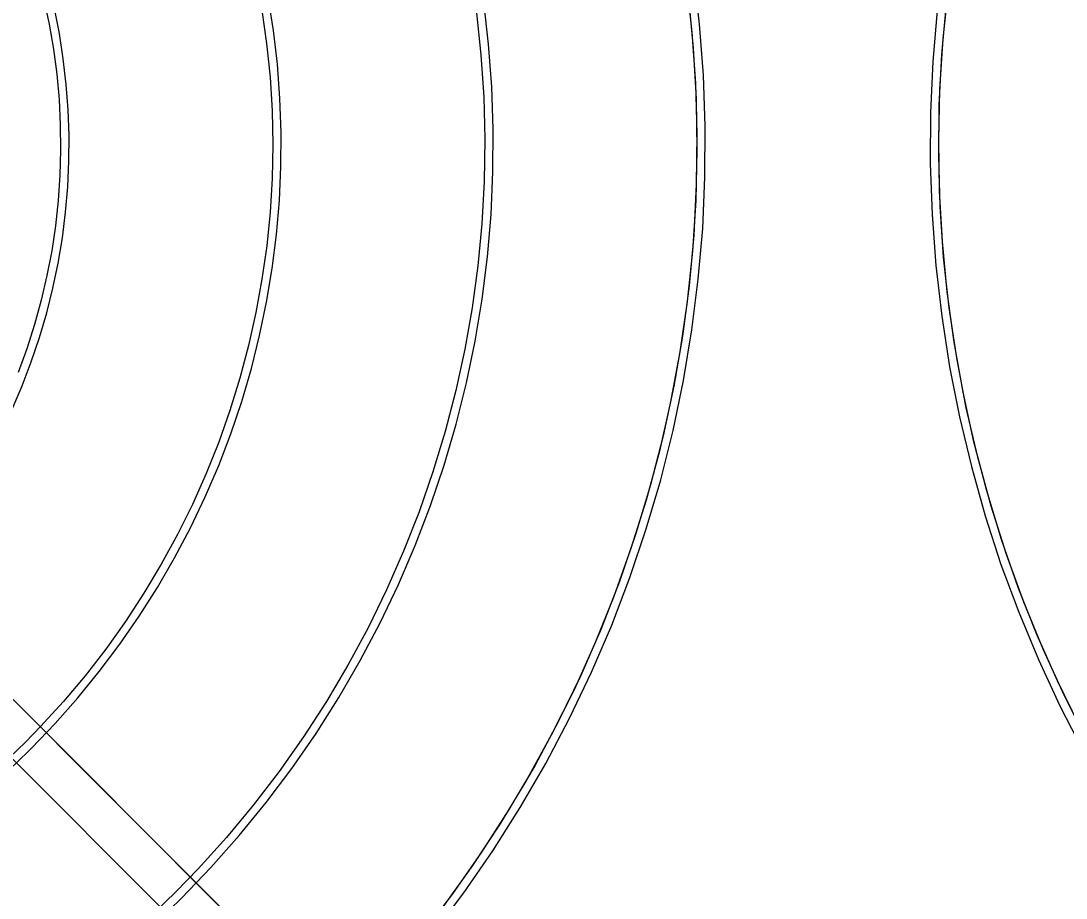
# Model space of a CAD drawing. Header units: millimetres. Extents: x -22227 to 20164, y 15335 to 61747.
# Drawn here: x -6133.8 to -5887.4, y 59269.5 to 59476.1 of the extents above; entities that cross this region are included whole.
import ezdxf

# ---------------------------------------------------------------- set-up
doc = ezdxf.new("R2010")
doc.units = ezdxf.units.MM
for name, color, linetype, lineweight in [('A-ANNO-DIMS', 7, 'Continuous', 9), ('A-ANNO-DIMS-170', 7, 'Continuous', 9), ('M-EQPM', 7, 'Continuous', 5)]:
    doc.layers.add(name, color=color, linetype=linetype, lineweight=lineweight)
doc.styles.add('Arial_2', font='arial.ttf', dxfattribs={"width": 0.8, "height": 340})
doc.dimstyles.new('AK_DIM_2_0_Arial', dxfattribs={"dimscale": 304.8, "dimtxt": 346.888196, "dimasz": 0.278871, "dimexe": 0.557743, "dimexo": 0.557743, "dimgap": 0.055774, "dimtad": 1, "dimdec": 0, "dimzin": 0, "dimdsep": 46, "dimtxsty": 'Arial_2', "dimblk1": 'OBLIQUE', "dimblk2": 'OBLIQUE', "dimsah": 1, "dimcen": 0.09, "dimadec": 0, "dimazin": 0, "dimtfac": 1, "dimtdec": 4, "dimtix": 1, "dimtmove": 0, "dimatfit": 3, "dimfxl": 1, "dimtvp": 1, "dimtolj": 1, "dimtzin": 0, "dimarcsym": 2})

# ---------------------------------------------------------------- blocks, each defined once
blk = doc.blocks.new('DanNong_VRV - OD-A-1-1235631-MẶT BẰNG BỐ TRÍ THIẾT BỊ')
at = {"layer": 'M-EQPM'}
for p, q in [((-214.1, -33.1), (-403.61, 156.4)), ((-403.61, 156.4), (-211.28, -35.93)), ((-218.35, -43), (-410.68, 149.33)), ((-410.68, 149.33), (-221.18, -40.17))]:
    blk.add_line(p, q, dxfattribs=at)
at = {"layer": 'M-EQPM', "flags": 128}
for points in [[(-205.71, 2.39), (-198.47, 12.01), (-191.62, 21.91), (-185.17, 32.08), (-179.13, 42.49), (-173.51, 53.14), (-168.33, 64), (-163.58, 75.07), (-159.28, 86.31), (-155.43, 97.72), (-152.04, 109.27), (-149.11, 120.95), (-146.66, 132.74), (-144.68, 144.61), (-143.17, 156.56), (-142.14, 168.55), (-141.6, 180.58), (-141.53, 192.62), (-141.95, 204.65), (-142.85, 216.66), (-144.22, 228.62)], [(-205.71, 2.39), (-198.47, 12.01), (-191.62, 21.91), (-185.17, 32.08), (-179.13, 42.49), (-173.51, 53.14), (-168.33, 64), (-163.58, 75.07), (-159.28, 86.31), (-155.43, 97.72), (-152.04, 109.27), (-149.11, 120.95), (-146.66, 132.74), (-144.68, 144.61), (-143.17, 156.56), (-142.14, 168.55), (-141.6, 180.58), (-141.53, 192.62), (-141.95, 204.65), (-142.85, 216.66), (-144.22, 228.62)], [(-145.52, 222.89), (-144.37, 210.98), (-143.7, 199.04), (-143.5, 187.08), (-143.79, 175.13), (-144.55, 163.19), (-145.79, 151.3), (-147.5, 139.46), (-149.69, 127.71), (-152.34, 116.04), (-155.46, 104.5), (-159.04, 93.09), (-163.07, 81.83), (-167.55, 70.74), (-172.47, 59.84), (-177.82, 49.14), (-183.59, 38.67), (-189.78, 28.43), (-196.37, 18.46), (-203.35, 8.75)], [(-145.52, 222.89), (-144.37, 210.98), (-143.7, 199.04), (-143.5, 187.08), (-143.79, 175.13), (-144.55, 163.19), (-145.79, 151.3), (-147.5, 139.46), (-149.69, 127.71), (-152.34, 116.04), (-155.46, 104.5), (-159.04, 93.09), (-163.07, 81.83), (-167.55, 70.74), (-172.47, 59.84), (-177.82, 49.14), (-183.59, 38.67), (-189.78, 28.43), (-196.37, 18.46), (-203.35, 8.75)], [(-86.83, 219.89), (-87.86, 207.89), (-88.4, 195.87), (-88.47, 183.83), (-88.05, 171.8), (-87.15, 159.79), (-85.78, 147.83), (-83.92, 135.93), (-81.6, 124.12), (-78.8, 112.41), (-75.53, 100.82), (-71.81, 89.38), (-67.63, 78.09), (-63, 66.97), (-57.93, 56.05), (-52.43, 45.34)], [(-86.83, 219.89), (-87.86, 207.89), (-88.4, 195.87), (-88.47, 183.83), (-88.05, 171.8), (-87.15, 159.79), (-85.78, 147.83), (-83.92, 135.93), (-81.6, 124.12), (-78.8, 112.41), (-75.53, 100.82), (-71.81, 89.38), (-67.63, 78.09), (-63, 66.97), (-57.93, 56.05), (-52.43, 45.34)], [(-86.83, 219.89), (-87.86, 207.89), (-88.4, 195.87), (-88.47, 183.83), (-88.05, 171.8), (-87.15, 159.79), (-85.78, 147.83), (-83.92, 135.93), (-81.6, 124.12), (-78.8, 112.41), (-75.53, 100.82), (-71.81, 89.38), (-67.63, 78.09), (-63, 66.97), (-57.93, 56.05), (-52.43, 45.34)], [(-53.23, 51.16), (-58.5, 61.9), (-63.34, 72.84), (-67.73, 83.96), (-71.68, 95.25), (-75.17, 106.69), (-78.2, 118.26), (-80.76, 129.94), (-82.86, 141.71), (-84.48, 153.56), (-85.63, 165.46), (-86.3, 177.4), (-86.5, 189.36), (-86.21, 201.32), (-85.45, 213.25), (-84.21, 225.15)], [(-53.23, 51.16), (-58.5, 61.9), (-63.34, 72.84), (-67.73, 83.96), (-71.68, 95.25), (-75.17, 106.69), (-78.2, 118.26), (-80.76, 129.94), (-82.86, 141.71), (-84.48, 153.56), (-85.63, 165.46), (-86.3, 177.4), (-86.5, 189.36), (-86.21, 201.32), (-85.45, 213.25), (-84.21, 225.15)], [(-51.5, 47.86), (-56.91, 58.52), (-61.88, 69.4), (-66.41, 80.47), (-70.49, 91.71), (-74.13, 103.1), (-77.3, 114.63), (-80.01, 126.28), (-82.26, 138.03), (-84.03, 149.85), (-85.33, 161.74), (-86.15, 173.67), (-86.49, 185.63), (-86.35, 197.59), (-85.74, 209.53), (-84.65, 221.44)], [(-205.71, 2.39), (-198.47, 12.01), (-191.62, 21.91), (-185.17, 32.08), (-179.13, 42.49), (-173.51, 53.14), (-168.33, 64), (-163.58, 75.07), (-159.28, 86.31), (-155.43, 97.72), (-152.04, 109.27), (-149.11, 120.95), (-146.66, 132.74), (-144.68, 144.61), (-143.17, 156.56), (-142.14, 168.55), (-141.6, 180.58), (-141.53, 192.62), (-141.95, 204.65), (-142.85, 216.66), (-144.22, 228.62)], [(-145.97, 226.59), (-144.67, 214.7), (-143.85, 202.77), (-143.51, 190.82), (-143.65, 178.86), (-144.26, 166.91), (-145.35, 155.01), (-146.92, 143.15), (-148.96, 131.36), (-151.46, 119.67), (-154.44, 108.09), (-157.87, 96.63), (-161.76, 85.32), (-166.1, 74.18), (-170.88, 63.22), (-176.1, 52.46), (-181.74, 41.91), (-187.8, 31.6), (-194.27, 21.54), (-201.13, 11.75), (-208.38, 2.24)], [(-195.45, 219.34), (-194.41, 209.44), (-193.76, 199.5), (-193.5, 189.55), (-193.65, 179.59), (-194.19, 169.64), (-195.14, 159.73), (-196.47, 149.86), (-198.2, 140.05), (-200.33, 130.32), (-202.83, 120.68), (-205.73, 111.15), (-209, 101.75), (-212.64, 92.48), (-216.66, 83.36), (-221.03, 74.42), (-225.76, 65.65), (-230.83, 57.08), (-236.25, 48.72), (-241.99, 40.58), (-248.05, 32.68), (-254.43, 25.03), (-261.11, 17.64), (-266.43, 12.15)], [(-265.02, 10.74), (-258.06, 17.98), (-251.4, 25.49), (-245.05, 33.26), (-239.01, 41.28), (-233.29, 49.54), (-227.91, 58.01), (-222.88, 66.7), (-218.2, 75.58), (-213.87, 84.64), (-209.91, 93.86), (-206.32, 103.24), (-203.11, 112.75), (-200.29, 122.39), (-197.85, 132.13), (-195.8, 141.95), (-194.15, 151.86), (-192.89, 161.82), (-192.04, 171.82), (-191.58, 181.85), (-191.53, 191.89), (-191.87, 201.92), (-192.62, 211.93), (-193.77, 221.91)], [(-246.05, 219.98), (-244.94, 212.1), (-244.14, 204.18), (-243.66, 196.23), (-243.5, 188.28), (-243.66, 180.32), (-244.13, 172.37), (-244.92, 164.45), (-246.03, 156.57), (-247.46, 148.74), (-249.19, 140.97), (-251.24, 133.28), (-253.59, 125.67), (-256.24, 118.17), (-259.19, 110.78), (-262.43, 103.51), (-265.96, 96.38), (-269.78, 89.39), (-273.87, 82.56), (-278.23, 75.9), (-282.85, 69.42), (-287.73, 63.13), (-292.86, 57.05), (-298.22, 51.17), (-301.79, 47.51)], [(-300.37, 46.09), (-294.8, 51.89), (-289.47, 57.91), (-284.38, 64.13), (-279.54, 70.55), (-274.97, 77.16), (-270.66, 83.95), (-266.63, 90.91), (-262.88, 98.02), (-259.41, 105.27), (-256.24, 112.66), (-253.37, 120.17), (-250.8, 127.79), (-248.54, 135.5), (-246.58, 143.3), (-244.94, 151.17), (-243.62, 159.1), (-242.62, 167.08), (-241.93, 175.09), (-241.56, 183.12), (-241.52, 191.16), (-241.8, 199.19), (-242.4, 207.21), (-243.32, 215.2), (-244.56, 223.14)], [(-304.96, 125.91), (-302.58, 131.46), (-300.42, 137.1), (-298.49, 142.82), (-296.79, 148.62), (-295.32, 154.47), (-294.09, 160.39), (-293.09, 166.34), (-292.34, 172.34), (-291.82, 178.35), (-291.55, 184.39), (-291.52, 190.43), (-291.73, 196.46), (-292.18, 202.49), (-292.87, 208.49), (-293.8, 214.45), (-294.96, 220.38), (-296.37, 226.25), (-298.01, 232.07), (-299.87, 237.81), (-301.97, 243.47), (-304.29, 249.05)], [(-304.79, 245.12), (-302.63, 239.57), (-300.69, 233.94), (-298.97, 228.23), (-297.49, 222.46), (-296.23, 216.63), (-295.21, 210.76), (-294.43, 204.85), (-293.88, 198.92), (-293.58, 192.97), (-293.5, 187.01), (-293.67, 181.05), (-294.08, 175.1), (-294.72, 169.18), (-295.6, 163.28), (-296.72, 157.43), (-298.06, 151.62), (-299.64, 145.88), (-301.45, 140.2), (-303.48, 134.6)], [(-301.79, 47.51), (-307.53, 41.99), (-313.48, 36.71), (-319.64, 31.67), (-326, 26.89), (-332.55, 22.36), (-339.27, 18.09), (-346.15, 14.1), (-353.19, 10.39)], [(-349.78, 9.89), (-342.72, 13.74), (-335.82, 17.87), (-329.09, 22.27), (-322.55, 26.94), (-316.19, 31.86), (-310.04, 37.04), (-304.1, 42.46), (-300.37, 46.09)], [(-270.58, 5.34), (-265.02, 10.74)], [(-266.43, 12.15), (-273.61, 5.25)]]:
    blk.add_lwpolyline(points, dxfattribs=at)
blk = doc.blocks.new('DanNong_VRV - OD-A-1-V174-MẶT BẰNG BỐ TRÍ THIẾT BỊ')
at = {"layer": 'M-EQPM'}
for p, q in [((-214.1, -33.1), (-403.61, 156.4)), ((-403.61, 156.4), (-211.28, -35.93)), ((-214.1, -33.1), (-403.61, 156.4)), ((-403.61, 156.4), (-211.28, -35.93)), ((-218.35, -43), (-410.68, 149.33)), ((-410.68, 149.33), (-221.18, -40.17)), ((-218.35, -43), (-410.68, 149.33)), ((-410.68, 149.33), (-221.18, -40.17))]:
    blk.add_line(p, q, dxfattribs=at)
at = {"layer": 'M-EQPM', "flags": 128}
for points in [[(-205.71, 2.39), (-198.47, 12.01), (-191.62, 21.91), (-185.17, 32.08), (-179.13, 42.49), (-173.51, 53.14), (-168.33, 64), (-163.58, 75.07), (-159.28, 86.31), (-155.43, 97.72), (-152.04, 109.27), (-149.11, 120.95), (-146.66, 132.74), (-144.68, 144.61), (-143.17, 156.56), (-142.14, 168.55), (-141.6, 180.58), (-141.53, 192.62), (-141.95, 204.65), (-142.85, 216.66), (-144.22, 228.62)], [(-205.71, 2.39), (-198.47, 12.01), (-191.62, 21.91), (-185.17, 32.08), (-179.13, 42.49), (-173.51, 53.14), (-168.33, 64), (-163.58, 75.07), (-159.28, 86.31), (-155.43, 97.72), (-152.04, 109.27), (-149.11, 120.95), (-146.66, 132.74), (-144.68, 144.61), (-143.17, 156.56), (-142.14, 168.55), (-141.6, 180.58), (-141.53, 192.62), (-141.95, 204.65), (-142.85, 216.66), (-144.22, 228.62)], [(-205.71, 2.39), (-198.47, 12.01), (-191.62, 21.91), (-185.17, 32.08), (-179.13, 42.49), (-173.51, 53.14), (-168.33, 64), (-163.58, 75.07), (-159.28, 86.31), (-155.43, 97.72), (-152.04, 109.27), (-149.11, 120.95), (-146.66, 132.74), (-144.68, 144.61), (-143.17, 156.56), (-142.14, 168.55), (-141.6, 180.58), (-141.53, 192.62), (-141.95, 204.65), (-142.85, 216.66), (-144.22, 228.62)], [(-205.71, 2.39), (-198.47, 12.01), (-191.62, 21.91), (-185.17, 32.08), (-179.13, 42.49), (-173.51, 53.14), (-168.33, 64), (-163.58, 75.07), (-159.28, 86.31), (-155.43, 97.72), (-152.04, 109.27), (-149.11, 120.95), (-146.66, 132.74), (-144.68, 144.61), (-143.17, 156.56), (-142.14, 168.55), (-141.6, 180.58), (-141.53, 192.62), (-141.95, 204.65), (-142.85, 216.66), (-144.22, 228.62)], [(-145.52, 222.89), (-144.37, 210.98), (-143.7, 199.04), (-143.5, 187.08), (-143.79, 175.13), (-144.55, 163.19), (-145.79, 151.3), (-147.5, 139.46), (-149.69, 127.71), (-152.34, 116.04), (-155.46, 104.5), (-159.04, 93.09), (-163.07, 81.83), (-167.55, 70.74), (-172.47, 59.84), (-177.82, 49.14), (-183.59, 38.67), (-189.78, 28.43), (-196.37, 18.46), (-203.35, 8.75)], [(-145.52, 222.89), (-144.37, 210.98), (-143.7, 199.04), (-143.5, 187.08), (-143.79, 175.13), (-144.55, 163.19), (-145.79, 151.3), (-147.5, 139.46), (-149.69, 127.71), (-152.34, 116.04), (-155.46, 104.5), (-159.04, 93.09), (-163.07, 81.83), (-167.55, 70.74), (-172.47, 59.84), (-177.82, 49.14), (-183.59, 38.67), (-189.78, 28.43), (-196.37, 18.46), (-203.35, 8.75)], [(-145.52, 222.89), (-144.37, 210.98), (-143.7, 199.04), (-143.5, 187.08), (-143.79, 175.13), (-144.55, 163.19), (-145.79, 151.3), (-147.5, 139.46), (-149.69, 127.71), (-152.34, 116.04), (-155.46, 104.5), (-159.04, 93.09), (-163.07, 81.83), (-167.55, 70.74), (-172.47, 59.84), (-177.82, 49.14), (-183.59, 38.67), (-189.78, 28.43), (-196.37, 18.46), (-203.35, 8.75)], [(-145.52, 222.89), (-144.37, 210.98), (-143.7, 199.04), (-143.5, 187.08), (-143.79, 175.13), (-144.55, 163.19), (-145.79, 151.3), (-147.5, 139.46), (-149.69, 127.71), (-152.34, 116.04), (-155.46, 104.5), (-159.04, 93.09), (-163.07, 81.83), (-167.55, 70.74), (-172.47, 59.84), (-177.82, 49.14), (-183.59, 38.67), (-189.78, 28.43), (-196.37, 18.46), (-203.35, 8.75)], [(-86.83, 219.89), (-87.86, 207.89), (-88.4, 195.87), (-88.47, 183.83), (-88.05, 171.8), (-87.15, 159.79), (-85.78, 147.83), (-83.92, 135.93), (-81.6, 124.12), (-78.8, 112.41), (-75.53, 100.82), (-71.81, 89.38), (-67.63, 78.09), (-63, 66.97), (-57.93, 56.05), (-52.43, 45.34)], [(-86.83, 219.89), (-87.86, 207.89), (-88.4, 195.87), (-88.47, 183.83), (-88.05, 171.8), (-87.15, 159.79), (-85.78, 147.83), (-83.92, 135.93), (-81.6, 124.12), (-78.8, 112.41), (-75.53, 100.82), (-71.81, 89.38), (-67.63, 78.09), (-63, 66.97), (-57.93, 56.05), (-52.43, 45.34)], [(-86.83, 219.89), (-87.86, 207.89), (-88.4, 195.87), (-88.47, 183.83), (-88.05, 171.8), (-87.15, 159.79), (-85.78, 147.83), (-83.92, 135.93), (-81.6, 124.12), (-78.8, 112.41), (-75.53, 100.82), (-71.81, 89.38), (-67.63, 78.09), (-63, 66.97), (-57.93, 56.05), (-52.43, 45.34)], [(-86.83, 219.89), (-87.86, 207.89), (-88.4, 195.87), (-88.47, 183.83), (-88.05, 171.8), (-87.15, 159.79), (-85.78, 147.83), (-83.92, 135.93), (-81.6, 124.12), (-78.8, 112.41), (-75.53, 100.82), (-71.81, 89.38), (-67.63, 78.09), (-63, 66.97), (-57.93, 56.05), (-52.43, 45.34)], [(-86.83, 219.89), (-87.86, 207.89), (-88.4, 195.87), (-88.47, 183.83), (-88.05, 171.8), (-87.15, 159.79), (-85.78, 147.83), (-83.92, 135.93), (-81.6, 124.12), (-78.8, 112.41), (-75.53, 100.82), (-71.81, 89.38), (-67.63, 78.09), (-63, 66.97), (-57.93, 56.05), (-52.43, 45.34)], [(-86.83, 219.89), (-87.86, 207.89), (-88.4, 195.87), (-88.47, 183.83), (-88.05, 171.8), (-87.15, 159.79), (-85.78, 147.83), (-83.92, 135.93), (-81.6, 124.12), (-78.8, 112.41), (-75.53, 100.82), (-71.81, 89.38), (-67.63, 78.09), (-63, 66.97), (-57.93, 56.05), (-52.43, 45.34)], [(-53.23, 51.16), (-58.5, 61.9), (-63.34, 72.84), (-67.73, 83.96), (-71.68, 95.25), (-75.17, 106.69), (-78.2, 118.26), (-80.76, 129.94), (-82.86, 141.71), (-84.48, 153.56), (-85.63, 165.46), (-86.3, 177.4), (-86.5, 189.36), (-86.21, 201.32), (-85.45, 213.25), (-84.21, 225.15)], [(-53.23, 51.16), (-58.5, 61.9), (-63.34, 72.84), (-67.73, 83.96), (-71.68, 95.25), (-75.17, 106.69), (-78.2, 118.26), (-80.76, 129.94), (-82.86, 141.71), (-84.48, 153.56), (-85.63, 165.46), (-86.3, 177.4), (-86.5, 189.36), (-86.21, 201.32), (-85.45, 213.25), (-84.21, 225.15)], [(-53.23, 51.16), (-58.5, 61.9), (-63.34, 72.84), (-67.73, 83.96), (-71.68, 95.25), (-75.17, 106.69), (-78.2, 118.26), (-80.76, 129.94), (-82.86, 141.71), (-84.48, 153.56), (-85.63, 165.46), (-86.3, 177.4), (-86.5, 189.36), (-86.21, 201.32), (-85.45, 213.25), (-84.21, 225.15)], [(-53.23, 51.16), (-58.5, 61.9), (-63.34, 72.84), (-67.73, 83.96), (-71.68, 95.25), (-75.17, 106.69), (-78.2, 118.26), (-80.76, 129.94), (-82.86, 141.71), (-84.48, 153.56), (-85.63, 165.46), (-86.3, 177.4), (-86.5, 189.36), (-86.21, 201.32), (-85.45, 213.25), (-84.21, 225.15)], [(-51.5, 47.86), (-56.91, 58.52), (-61.88, 69.4), (-66.41, 80.47), (-70.49, 91.71), (-74.13, 103.1), (-77.3, 114.63), (-80.01, 126.28), (-82.26, 138.03), (-84.03, 149.85), (-85.33, 161.74), (-86.15, 173.67), (-86.49, 185.63), (-86.35, 197.59), (-85.74, 209.53), (-84.65, 221.44)], [(-51.5, 47.86), (-56.91, 58.52), (-61.88, 69.4), (-66.41, 80.47), (-70.49, 91.71), (-74.13, 103.1), (-77.3, 114.63), (-80.01, 126.28), (-82.26, 138.03), (-84.03, 149.85), (-85.33, 161.74), (-86.15, 173.67), (-86.49, 185.63), (-86.35, 197.59), (-85.74, 209.53), (-84.65, 221.44)], [(-205.71, 2.39), (-198.47, 12.01), (-191.62, 21.91), (-185.17, 32.08), (-179.13, 42.49), (-173.51, 53.14), (-168.33, 64), (-163.58, 75.07), (-159.28, 86.31), (-155.43, 97.72), (-152.04, 109.27), (-149.11, 120.95), (-146.66, 132.74), (-144.68, 144.61), (-143.17, 156.56), (-142.14, 168.55), (-141.6, 180.58), (-141.53, 192.62), (-141.95, 204.65), (-142.85, 216.66), (-144.22, 228.62)], [(-205.71, 2.39), (-198.47, 12.01), (-191.62, 21.91), (-185.17, 32.08), (-179.13, 42.49), (-173.51, 53.14), (-168.33, 64), (-163.58, 75.07), (-159.28, 86.31), (-155.43, 97.72), (-152.04, 109.27), (-149.11, 120.95), (-146.66, 132.74), (-144.68, 144.61), (-143.17, 156.56), (-142.14, 168.55), (-141.6, 180.58), (-141.53, 192.62), (-141.95, 204.65), (-142.85, 216.66), (-144.22, 228.62)], [(-145.97, 226.59), (-144.67, 214.7), (-143.85, 202.77), (-143.51, 190.82), (-143.65, 178.86), (-144.26, 166.91), (-145.35, 155.01), (-146.92, 143.15), (-148.96, 131.36), (-151.46, 119.67), (-154.44, 108.09), (-157.87, 96.63), (-161.76, 85.32), (-166.1, 74.18), (-170.88, 63.22), (-176.1, 52.46), (-181.74, 41.91), (-187.8, 31.6), (-194.27, 21.54), (-201.13, 11.75), (-208.38, 2.24)], [(-145.97, 226.59), (-144.67, 214.7), (-143.85, 202.77), (-143.51, 190.82), (-143.65, 178.86), (-144.26, 166.91), (-145.35, 155.01), (-146.92, 143.15), (-148.96, 131.36), (-151.46, 119.67), (-154.44, 108.09), (-157.87, 96.63), (-161.76, 85.32), (-166.1, 74.18), (-170.88, 63.22), (-176.1, 52.46), (-181.74, 41.91), (-187.8, 31.6), (-194.27, 21.54), (-201.13, 11.75), (-208.38, 2.24)], [(-195.45, 219.34), (-194.41, 209.44), (-193.76, 199.5), (-193.5, 189.55), (-193.65, 179.59), (-194.19, 169.64), (-195.14, 159.73), (-196.47, 149.86), (-198.2, 140.05), (-200.33, 130.32), (-202.83, 120.68), (-205.73, 111.15), (-209, 101.75), (-212.64, 92.48), (-216.66, 83.36), (-221.03, 74.42), (-225.76, 65.65), (-230.83, 57.08), (-236.25, 48.72), (-241.99, 40.58), (-248.05, 32.68), (-254.43, 25.03), (-261.11, 17.64), (-266.43, 12.15)], [(-195.45, 219.34), (-194.41, 209.44), (-193.76, 199.5), (-193.5, 189.55), (-193.65, 179.59), (-194.19, 169.64), (-195.14, 159.73), (-196.47, 149.86), (-198.2, 140.05), (-200.33, 130.32), (-202.83, 120.68), (-205.73, 111.15), (-209, 101.75), (-212.64, 92.48), (-216.66, 83.36), (-221.03, 74.42), (-225.76, 65.65), (-230.83, 57.08), (-236.25, 48.72), (-241.99, 40.58), (-248.05, 32.68), (-254.43, 25.03), (-261.11, 17.64), (-266.43, 12.15)], [(-265.02, 10.74), (-258.06, 17.98), (-251.4, 25.49), (-245.05, 33.26), (-239.01, 41.28), (-233.29, 49.54), (-227.91, 58.01), (-222.88, 66.7), (-218.2, 75.58), (-213.87, 84.64), (-209.91, 93.86), (-206.32, 103.24), (-203.11, 112.75), (-200.29, 122.39), (-197.85, 132.13), (-195.8, 141.95), (-194.15, 151.86), (-192.89, 161.82), (-192.04, 171.82), (-191.58, 181.85), (-191.53, 191.89), (-191.87, 201.92), (-192.62, 211.93), (-193.77, 221.91)], [(-265.02, 10.74), (-258.06, 17.98), (-251.4, 25.49), (-245.05, 33.26), (-239.01, 41.28), (-233.29, 49.54), (-227.91, 58.01), (-222.88, 66.7), (-218.2, 75.58), (-213.87, 84.64), (-209.91, 93.86), (-206.32, 103.24), (-203.11, 112.75), (-200.29, 122.39), (-197.85, 132.13), (-195.8, 141.95), (-194.15, 151.86), (-192.89, 161.82), (-192.04, 171.82), (-191.58, 181.85), (-191.53, 191.89), (-191.87, 201.92), (-192.62, 211.93), (-193.77, 221.91)], [(-246.05, 219.98), (-244.94, 212.1), (-244.14, 204.18), (-243.66, 196.23), (-243.5, 188.28), (-243.66, 180.32), (-244.13, 172.37), (-244.92, 164.45), (-246.03, 156.57), (-247.46, 148.74), (-249.19, 140.97), (-251.24, 133.28), (-253.59, 125.67), (-256.24, 118.17), (-259.19, 110.78), (-262.43, 103.51), (-265.96, 96.38), (-269.78, 89.39), (-273.87, 82.56), (-278.23, 75.9), (-282.85, 69.42), (-287.73, 63.13), (-292.86, 57.05), (-298.22, 51.17), (-301.79, 47.51)], [(-246.05, 219.98), (-244.94, 212.1), (-244.14, 204.18), (-243.66, 196.23), (-243.5, 188.28), (-243.66, 180.32), (-244.13, 172.37), (-244.92, 164.45), (-246.03, 156.57), (-247.46, 148.74), (-249.19, 140.97), (-251.24, 133.28), (-253.59, 125.67), (-256.24, 118.17), (-259.19, 110.78), (-262.43, 103.51), (-265.96, 96.38), (-269.78, 89.39), (-273.87, 82.56), (-278.23, 75.9), (-282.85, 69.42), (-287.73, 63.13), (-292.86, 57.05), (-298.22, 51.17), (-301.79, 47.51)], [(-300.37, 46.09), (-294.8, 51.89), (-289.47, 57.91), (-284.38, 64.13), (-279.54, 70.55), (-274.97, 77.16), (-270.66, 83.95), (-266.63, 90.91), (-262.88, 98.02), (-259.41, 105.27), (-256.24, 112.66), (-253.37, 120.17), (-250.8, 127.79), (-248.54, 135.5), (-246.58, 143.3), (-244.94, 151.17), (-243.62, 159.1), (-242.62, 167.08), (-241.93, 175.09), (-241.56, 183.12), (-241.52, 191.16), (-241.8, 199.19), (-242.4, 207.21), (-243.32, 215.2), (-244.56, 223.14)], [(-300.37, 46.09), (-294.8, 51.89), (-289.47, 57.91), (-284.38, 64.13), (-279.54, 70.55), (-274.97, 77.16), (-270.66, 83.95), (-266.63, 90.91), (-262.88, 98.02), (-259.41, 105.27), (-256.24, 112.66), (-253.37, 120.17), (-250.8, 127.79), (-248.54, 135.5), (-246.58, 143.3), (-244.94, 151.17), (-243.62, 159.1), (-242.62, 167.08), (-241.93, 175.09), (-241.56, 183.12), (-241.52, 191.16), (-241.8, 199.19), (-242.4, 207.21), (-243.32, 215.2), (-244.56, 223.14)], [(-304.96, 125.91), (-302.58, 131.46), (-300.42, 137.1), (-298.49, 142.82), (-296.79, 148.62), (-295.32, 154.47), (-294.09, 160.39), (-293.09, 166.34), (-292.34, 172.34), (-291.82, 178.35), (-291.55, 184.39), (-291.52, 190.43), (-291.73, 196.46), (-292.18, 202.49), (-292.87, 208.49), (-293.8, 214.45), (-294.96, 220.38), (-296.37, 226.25), (-298.01, 232.07), (-299.87, 237.81), (-301.97, 243.47), (-304.29, 249.05)], [(-304.96, 125.91), (-302.58, 131.46), (-300.42, 137.1), (-298.49, 142.82), (-296.79, 148.62), (-295.32, 154.47), (-294.09, 160.39), (-293.09, 166.34), (-292.34, 172.34), (-291.82, 178.35), (-291.55, 184.39), (-291.52, 190.43), (-291.73, 196.46), (-292.18, 202.49), (-292.87, 208.49), (-293.8, 214.45), (-294.96, 220.38), (-296.37, 226.25), (-298.01, 232.07), (-299.87, 237.81), (-301.97, 243.47), (-304.29, 249.05)], [(-304.79, 245.12), (-302.63, 239.57), (-300.69, 233.94), (-298.97, 228.23), (-297.49, 222.46), (-296.23, 216.63), (-295.21, 210.76), (-294.43, 204.85), (-293.88, 198.92), (-293.58, 192.97), (-293.5, 187.01), (-293.67, 181.05), (-294.08, 175.1), (-294.72, 169.18), (-295.6, 163.28), (-296.72, 157.43), (-298.06, 151.62), (-299.64, 145.88), (-301.45, 140.2), (-303.48, 134.6)], [(-304.79, 245.12), (-302.63, 239.57), (-300.69, 233.94), (-298.97, 228.23), (-297.49, 222.46), (-296.23, 216.63), (-295.21, 210.76), (-294.43, 204.85), (-293.88, 198.92), (-293.58, 192.97), (-293.5, 187.01), (-293.67, 181.05), (-294.08, 175.1), (-294.72, 169.18), (-295.6, 163.28), (-296.72, 157.43), (-298.06, 151.62), (-299.64, 145.88), (-301.45, 140.2), (-303.48, 134.6)], [(-301.79, 47.51), (-307.53, 41.99), (-313.48, 36.71), (-319.64, 31.67), (-326, 26.89), (-332.55, 22.36), (-339.27, 18.09), (-346.15, 14.1), (-353.19, 10.39)], [(-301.79, 47.51), (-307.53, 41.99), (-313.48, 36.71), (-319.64, 31.67), (-326, 26.89), (-332.55, 22.36), (-339.27, 18.09), (-346.15, 14.1), (-353.19, 10.39)], [(-349.78, 9.89), (-342.72, 13.74), (-335.82, 17.87), (-329.09, 22.27), (-322.55, 26.94), (-316.19, 31.86), (-310.04, 37.04), (-304.1, 42.46), (-300.37, 46.09)], [(-349.78, 9.89), (-342.72, 13.74), (-335.82, 17.87), (-329.09, 22.27), (-322.55, 26.94), (-316.19, 31.86), (-310.04, 37.04), (-304.1, 42.46), (-300.37, 46.09)], [(-270.58, 5.34), (-265.02, 10.74)], [(-270.58, 5.34), (-265.02, 10.74)], [(-266.43, 12.15), (-273.61, 5.25)], [(-266.43, 12.15), (-273.61, 5.25)]]:
    blk.add_lwpolyline(points, dxfattribs=at)
blk = doc.blocks.new('DanNong_VRV - OD-A-1-V179-MẶT BẰNG BỐ TRÍ THIẾT BỊ')
at = {"layer": 'M-EQPM'}
for p, q in [((-214.1, -33.1), (-403.61, 156.4)), ((-403.61, 156.4), (-211.28, -35.93)), ((-214.1, -33.1), (-403.61, 156.4)), ((-403.61, 156.4), (-211.28, -35.93)), ((-218.35, -43), (-410.68, 149.33)), ((-410.68, 149.33), (-221.18, -40.17)), ((-218.35, -43), (-410.68, 149.33)), ((-410.68, 149.33), (-221.18, -40.17))]:
    blk.add_line(p, q, dxfattribs=at)
at = {"layer": 'M-EQPM', "flags": 128}
for points in [[(-205.71, 2.39), (-198.47, 12.01), (-191.62, 21.91), (-185.17, 32.08), (-179.13, 42.49), (-173.51, 53.14), (-168.33, 64), (-163.58, 75.07), (-159.28, 86.31), (-155.43, 97.72), (-152.04, 109.27), (-149.11, 120.95), (-146.66, 132.74), (-144.68, 144.61), (-143.17, 156.56), (-142.14, 168.55), (-141.6, 180.58), (-141.53, 192.62), (-141.95, 204.65), (-142.85, 216.66), (-144.22, 228.62)], [(-205.71, 2.39), (-198.47, 12.01), (-191.62, 21.91), (-185.17, 32.08), (-179.13, 42.49), (-173.51, 53.14), (-168.33, 64), (-163.58, 75.07), (-159.28, 86.31), (-155.43, 97.72), (-152.04, 109.27), (-149.11, 120.95), (-146.66, 132.74), (-144.68, 144.61), (-143.17, 156.56), (-142.14, 168.55), (-141.6, 180.58), (-141.53, 192.62), (-141.95, 204.65), (-142.85, 216.66), (-144.22, 228.62)], [(-205.71, 2.39), (-198.47, 12.01), (-191.62, 21.91), (-185.17, 32.08), (-179.13, 42.49), (-173.51, 53.14), (-168.33, 64), (-163.58, 75.07), (-159.28, 86.31), (-155.43, 97.72), (-152.04, 109.27), (-149.11, 120.95), (-146.66, 132.74), (-144.68, 144.61), (-143.17, 156.56), (-142.14, 168.55), (-141.6, 180.58), (-141.53, 192.62), (-141.95, 204.65), (-142.85, 216.66), (-144.22, 228.62)], [(-205.71, 2.39), (-198.47, 12.01), (-191.62, 21.91), (-185.17, 32.08), (-179.13, 42.49), (-173.51, 53.14), (-168.33, 64), (-163.58, 75.07), (-159.28, 86.31), (-155.43, 97.72), (-152.04, 109.27), (-149.11, 120.95), (-146.66, 132.74), (-144.68, 144.61), (-143.17, 156.56), (-142.14, 168.55), (-141.6, 180.58), (-141.53, 192.62), (-141.95, 204.65), (-142.85, 216.66), (-144.22, 228.62)], [(-145.52, 222.89), (-144.37, 210.98), (-143.7, 199.04), (-143.5, 187.08), (-143.79, 175.13), (-144.55, 163.19), (-145.79, 151.3), (-147.5, 139.46), (-149.69, 127.71), (-152.34, 116.04), (-155.46, 104.5), (-159.04, 93.09), (-163.07, 81.83), (-167.55, 70.74), (-172.47, 59.84), (-177.82, 49.14), (-183.59, 38.67), (-189.78, 28.43), (-196.37, 18.46), (-203.35, 8.75)], [(-145.52, 222.89), (-144.37, 210.98), (-143.7, 199.04), (-143.5, 187.08), (-143.79, 175.13), (-144.55, 163.19), (-145.79, 151.3), (-147.5, 139.46), (-149.69, 127.71), (-152.34, 116.04), (-155.46, 104.5), (-159.04, 93.09), (-163.07, 81.83), (-167.55, 70.74), (-172.47, 59.84), (-177.82, 49.14), (-183.59, 38.67), (-189.78, 28.43), (-196.37, 18.46), (-203.35, 8.75)], [(-145.52, 222.89), (-144.37, 210.98), (-143.7, 199.04), (-143.5, 187.08), (-143.79, 175.13), (-144.55, 163.19), (-145.79, 151.3), (-147.5, 139.46), (-149.69, 127.71), (-152.34, 116.04), (-155.46, 104.5), (-159.04, 93.09), (-163.07, 81.83), (-167.55, 70.74), (-172.47, 59.84), (-177.82, 49.14), (-183.59, 38.67), (-189.78, 28.43), (-196.37, 18.46), (-203.35, 8.75)], [(-145.52, 222.89), (-144.37, 210.98), (-143.7, 199.04), (-143.5, 187.08), (-143.79, 175.13), (-144.55, 163.19), (-145.79, 151.3), (-147.5, 139.46), (-149.69, 127.71), (-152.34, 116.04), (-155.46, 104.5), (-159.04, 93.09), (-163.07, 81.83), (-167.55, 70.74), (-172.47, 59.84), (-177.82, 49.14), (-183.59, 38.67), (-189.78, 28.43), (-196.37, 18.46), (-203.35, 8.75)], [(-86.83, 219.89), (-87.86, 207.89), (-88.4, 195.87), (-88.47, 183.83), (-88.05, 171.8), (-87.15, 159.79), (-85.78, 147.83), (-83.92, 135.93), (-81.6, 124.12), (-78.8, 112.41), (-75.53, 100.82), (-71.81, 89.38), (-67.63, 78.09), (-63, 66.97), (-57.93, 56.05), (-52.43, 45.34)], [(-86.83, 219.89), (-87.86, 207.89), (-88.4, 195.87), (-88.47, 183.83), (-88.05, 171.8), (-87.15, 159.79), (-85.78, 147.83), (-83.92, 135.93), (-81.6, 124.12), (-78.8, 112.41), (-75.53, 100.82), (-71.81, 89.38), (-67.63, 78.09), (-63, 66.97), (-57.93, 56.05), (-52.43, 45.34)], [(-86.83, 219.89), (-87.86, 207.89), (-88.4, 195.87), (-88.47, 183.83), (-88.05, 171.8), (-87.15, 159.79), (-85.78, 147.83), (-83.92, 135.93), (-81.6, 124.12), (-78.8, 112.41), (-75.53, 100.82), (-71.81, 89.38), (-67.63, 78.09), (-63, 66.97), (-57.93, 56.05), (-52.43, 45.34)], [(-86.83, 219.89), (-87.86, 207.89), (-88.4, 195.87), (-88.47, 183.83), (-88.05, 171.8), (-87.15, 159.79), (-85.78, 147.83), (-83.92, 135.93), (-81.6, 124.12), (-78.8, 112.41), (-75.53, 100.82), (-71.81, 89.38), (-67.63, 78.09), (-63, 66.97), (-57.93, 56.05), (-52.43, 45.34)], [(-86.83, 219.89), (-87.86, 207.89), (-88.4, 195.87), (-88.47, 183.83), (-88.05, 171.8), (-87.15, 159.79), (-85.78, 147.83), (-83.92, 135.93), (-81.6, 124.12), (-78.8, 112.41), (-75.53, 100.82), (-71.81, 89.38), (-67.63, 78.09), (-63, 66.97), (-57.93, 56.05), (-52.43, 45.34)], [(-86.83, 219.89), (-87.86, 207.89), (-88.4, 195.87), (-88.47, 183.83), (-88.05, 171.8), (-87.15, 159.79), (-85.78, 147.83), (-83.92, 135.93), (-81.6, 124.12), (-78.8, 112.41), (-75.53, 100.82), (-71.81, 89.38), (-67.63, 78.09), (-63, 66.97), (-57.93, 56.05), (-52.43, 45.34)], [(-53.23, 51.16), (-58.5, 61.9), (-63.34, 72.84), (-67.73, 83.96), (-71.68, 95.25), (-75.17, 106.69), (-78.2, 118.26), (-80.76, 129.94), (-82.86, 141.71), (-84.48, 153.56), (-85.63, 165.46), (-86.3, 177.4), (-86.5, 189.36), (-86.21, 201.32), (-85.45, 213.25), (-84.21, 225.15)], [(-53.23, 51.16), (-58.5, 61.9), (-63.34, 72.84), (-67.73, 83.96), (-71.68, 95.25), (-75.17, 106.69), (-78.2, 118.26), (-80.76, 129.94), (-82.86, 141.71), (-84.48, 153.56), (-85.63, 165.46), (-86.3, 177.4), (-86.5, 189.36), (-86.21, 201.32), (-85.45, 213.25), (-84.21, 225.15)], [(-53.23, 51.16), (-58.5, 61.9), (-63.34, 72.84), (-67.73, 83.96), (-71.68, 95.25), (-75.17, 106.69), (-78.2, 118.26), (-80.76, 129.94), (-82.86, 141.71), (-84.48, 153.56), (-85.63, 165.46), (-86.3, 177.4), (-86.5, 189.36), (-86.21, 201.32), (-85.45, 213.25), (-84.21, 225.15)], [(-53.23, 51.16), (-58.5, 61.9), (-63.34, 72.84), (-67.73, 83.96), (-71.68, 95.25), (-75.17, 106.69), (-78.2, 118.26), (-80.76, 129.94), (-82.86, 141.71), (-84.48, 153.56), (-85.63, 165.46), (-86.3, 177.4), (-86.5, 189.36), (-86.21, 201.32), (-85.45, 213.25), (-84.21, 225.15)], [(-51.5, 47.86), (-56.91, 58.52), (-61.88, 69.4), (-66.41, 80.47), (-70.49, 91.71), (-74.13, 103.1), (-77.3, 114.63), (-80.01, 126.28), (-82.26, 138.03), (-84.03, 149.85), (-85.33, 161.74), (-86.15, 173.67), (-86.49, 185.63), (-86.35, 197.59), (-85.74, 209.53), (-84.65, 221.44)], [(-51.5, 47.86), (-56.91, 58.52), (-61.88, 69.4), (-66.41, 80.47), (-70.49, 91.71), (-74.13, 103.1), (-77.3, 114.63), (-80.01, 126.28), (-82.26, 138.03), (-84.03, 149.85), (-85.33, 161.74), (-86.15, 173.67), (-86.49, 185.63), (-86.35, 197.59), (-85.74, 209.53), (-84.65, 221.44)], [(-205.71, 2.39), (-198.47, 12.01), (-191.62, 21.91), (-185.17, 32.08), (-179.13, 42.49), (-173.51, 53.14), (-168.33, 64), (-163.58, 75.07), (-159.28, 86.31), (-155.43, 97.72), (-152.04, 109.27), (-149.11, 120.95), (-146.66, 132.74), (-144.68, 144.61), (-143.17, 156.56), (-142.14, 168.55), (-141.6, 180.58), (-141.53, 192.62), (-141.95, 204.65), (-142.85, 216.66), (-144.22, 228.62)], [(-205.71, 2.39), (-198.47, 12.01), (-191.62, 21.91), (-185.17, 32.08), (-179.13, 42.49), (-173.51, 53.14), (-168.33, 64), (-163.58, 75.07), (-159.28, 86.31), (-155.43, 97.72), (-152.04, 109.27), (-149.11, 120.95), (-146.66, 132.74), (-144.68, 144.61), (-143.17, 156.56), (-142.14, 168.55), (-141.6, 180.58), (-141.53, 192.62), (-141.95, 204.65), (-142.85, 216.66), (-144.22, 228.62)], [(-145.97, 226.59), (-144.67, 214.7), (-143.85, 202.77), (-143.51, 190.82), (-143.65, 178.86), (-144.26, 166.91), (-145.35, 155.01), (-146.92, 143.15), (-148.96, 131.36), (-151.46, 119.67), (-154.44, 108.09), (-157.87, 96.63), (-161.76, 85.32), (-166.1, 74.18), (-170.88, 63.22), (-176.1, 52.46), (-181.74, 41.91), (-187.8, 31.6), (-194.27, 21.54), (-201.13, 11.75), (-208.38, 2.24)], [(-145.97, 226.59), (-144.67, 214.7), (-143.85, 202.77), (-143.51, 190.82), (-143.65, 178.86), (-144.26, 166.91), (-145.35, 155.01), (-146.92, 143.15), (-148.96, 131.36), (-151.46, 119.67), (-154.44, 108.09), (-157.87, 96.63), (-161.76, 85.32), (-166.1, 74.18), (-170.88, 63.22), (-176.1, 52.46), (-181.74, 41.91), (-187.8, 31.6), (-194.27, 21.54), (-201.13, 11.75), (-208.38, 2.24)], [(-195.45, 219.34), (-194.41, 209.44), (-193.76, 199.5), (-193.5, 189.55), (-193.65, 179.59), (-194.19, 169.64), (-195.14, 159.73), (-196.47, 149.86), (-198.2, 140.05), (-200.33, 130.32), (-202.83, 120.68), (-205.73, 111.15), (-209, 101.75), (-212.64, 92.48), (-216.66, 83.36), (-221.03, 74.42), (-225.76, 65.65), (-230.83, 57.08), (-236.25, 48.72), (-241.99, 40.58), (-248.05, 32.68), (-254.43, 25.03), (-261.11, 17.64), (-266.43, 12.15)], [(-195.45, 219.34), (-194.41, 209.44), (-193.76, 199.5), (-193.5, 189.55), (-193.65, 179.59), (-194.19, 169.64), (-195.14, 159.73), (-196.47, 149.86), (-198.2, 140.05), (-200.33, 130.32), (-202.83, 120.68), (-205.73, 111.15), (-209, 101.75), (-212.64, 92.48), (-216.66, 83.36), (-221.03, 74.42), (-225.76, 65.65), (-230.83, 57.08), (-236.25, 48.72), (-241.99, 40.58), (-248.05, 32.68), (-254.43, 25.03), (-261.11, 17.64), (-266.43, 12.15)], [(-265.02, 10.74), (-258.06, 17.98), (-251.4, 25.49), (-245.05, 33.26), (-239.01, 41.28), (-233.29, 49.54), (-227.91, 58.01), (-222.88, 66.7), (-218.2, 75.58), (-213.87, 84.64), (-209.91, 93.86), (-206.32, 103.24), (-203.11, 112.75), (-200.29, 122.39), (-197.85, 132.13), (-195.8, 141.95), (-194.15, 151.86), (-192.89, 161.82), (-192.04, 171.82), (-191.58, 181.85), (-191.53, 191.89), (-191.87, 201.92), (-192.62, 211.93), (-193.77, 221.91)], [(-265.02, 10.74), (-258.06, 17.98), (-251.4, 25.49), (-245.05, 33.26), (-239.01, 41.28), (-233.29, 49.54), (-227.91, 58.01), (-222.88, 66.7), (-218.2, 75.58), (-213.87, 84.64), (-209.91, 93.86), (-206.32, 103.24), (-203.11, 112.75), (-200.29, 122.39), (-197.85, 132.13), (-195.8, 141.95), (-194.15, 151.86), (-192.89, 161.82), (-192.04, 171.82), (-191.58, 181.85), (-191.53, 191.89), (-191.87, 201.92), (-192.62, 211.93), (-193.77, 221.91)], [(-246.05, 219.98), (-244.94, 212.1), (-244.14, 204.18), (-243.66, 196.23), (-243.5, 188.28), (-243.66, 180.32), (-244.13, 172.37), (-244.92, 164.45), (-246.03, 156.57), (-247.46, 148.74), (-249.19, 140.97), (-251.24, 133.28), (-253.59, 125.67), (-256.24, 118.17), (-259.19, 110.78), (-262.43, 103.51), (-265.96, 96.38), (-269.78, 89.39), (-273.87, 82.56), (-278.23, 75.9), (-282.85, 69.42), (-287.73, 63.13), (-292.86, 57.05), (-298.22, 51.17), (-301.79, 47.51)], [(-246.05, 219.98), (-244.94, 212.1), (-244.14, 204.18), (-243.66, 196.23), (-243.5, 188.28), (-243.66, 180.32), (-244.13, 172.37), (-244.92, 164.45), (-246.03, 156.57), (-247.46, 148.74), (-249.19, 140.97), (-251.24, 133.28), (-253.59, 125.67), (-256.24, 118.17), (-259.19, 110.78), (-262.43, 103.51), (-265.96, 96.38), (-269.78, 89.39), (-273.87, 82.56), (-278.23, 75.9), (-282.85, 69.42), (-287.73, 63.13), (-292.86, 57.05), (-298.22, 51.17), (-301.79, 47.51)], [(-300.37, 46.09), (-294.8, 51.89), (-289.47, 57.91), (-284.38, 64.13), (-279.54, 70.55), (-274.97, 77.16), (-270.66, 83.95), (-266.63, 90.91), (-262.88, 98.02), (-259.41, 105.27), (-256.24, 112.66), (-253.37, 120.17), (-250.8, 127.79), (-248.54, 135.5), (-246.58, 143.3), (-244.94, 151.17), (-243.62, 159.1), (-242.62, 167.08), (-241.93, 175.09), (-241.56, 183.12), (-241.52, 191.16), (-241.8, 199.19), (-242.4, 207.21), (-243.32, 215.2), (-244.56, 223.14)], [(-300.37, 46.09), (-294.8, 51.89), (-289.47, 57.91), (-284.38, 64.13), (-279.54, 70.55), (-274.97, 77.16), (-270.66, 83.95), (-266.63, 90.91), (-262.88, 98.02), (-259.41, 105.27), (-256.24, 112.66), (-253.37, 120.17), (-250.8, 127.79), (-248.54, 135.5), (-246.58, 143.3), (-244.94, 151.17), (-243.62, 159.1), (-242.62, 167.08), (-241.93, 175.09), (-241.56, 183.12), (-241.52, 191.16), (-241.8, 199.19), (-242.4, 207.21), (-243.32, 215.2), (-244.56, 223.14)], [(-304.96, 125.91), (-302.58, 131.46), (-300.42, 137.1), (-298.49, 142.82), (-296.79, 148.62), (-295.32, 154.47), (-294.09, 160.39), (-293.09, 166.34), (-292.34, 172.34), (-291.82, 178.35), (-291.55, 184.39), (-291.52, 190.43), (-291.73, 196.46), (-292.18, 202.49), (-292.87, 208.49), (-293.8, 214.45), (-294.96, 220.38), (-296.37, 226.25), (-298.01, 232.07), (-299.87, 237.81), (-301.97, 243.47), (-304.29, 249.05)], [(-304.96, 125.91), (-302.58, 131.46), (-300.42, 137.1), (-298.49, 142.82), (-296.79, 148.62), (-295.32, 154.47), (-294.09, 160.39), (-293.09, 166.34), (-292.34, 172.34), (-291.82, 178.35), (-291.55, 184.39), (-291.52, 190.43), (-291.73, 196.46), (-292.18, 202.49), (-292.87, 208.49), (-293.8, 214.45), (-294.96, 220.38), (-296.37, 226.25), (-298.01, 232.07), (-299.87, 237.81), (-301.97, 243.47), (-304.29, 249.05)], [(-304.79, 245.12), (-302.63, 239.57), (-300.69, 233.94), (-298.97, 228.23), (-297.49, 222.46), (-296.23, 216.63), (-295.21, 210.76), (-294.43, 204.85), (-293.88, 198.92), (-293.58, 192.97), (-293.5, 187.01), (-293.67, 181.05), (-294.08, 175.1), (-294.72, 169.18), (-295.6, 163.28), (-296.72, 157.43), (-298.06, 151.62), (-299.64, 145.88), (-301.45, 140.2), (-303.48, 134.6)], [(-304.79, 245.12), (-302.63, 239.57), (-300.69, 233.94), (-298.97, 228.23), (-297.49, 222.46), (-296.23, 216.63), (-295.21, 210.76), (-294.43, 204.85), (-293.88, 198.92), (-293.58, 192.97), (-293.5, 187.01), (-293.67, 181.05), (-294.08, 175.1), (-294.72, 169.18), (-295.6, 163.28), (-296.72, 157.43), (-298.06, 151.62), (-299.64, 145.88), (-301.45, 140.2), (-303.48, 134.6)], [(-301.79, 47.51), (-307.53, 41.99), (-313.48, 36.71), (-319.64, 31.67), (-326, 26.89), (-332.55, 22.36), (-339.27, 18.09), (-346.15, 14.1), (-353.19, 10.39)], [(-301.79, 47.51), (-307.53, 41.99), (-313.48, 36.71), (-319.64, 31.67), (-326, 26.89), (-332.55, 22.36), (-339.27, 18.09), (-346.15, 14.1), (-353.19, 10.39)], [(-349.78, 9.89), (-342.72, 13.74), (-335.82, 17.87), (-329.09, 22.27), (-322.55, 26.94), (-316.19, 31.86), (-310.04, 37.04), (-304.1, 42.46), (-300.37, 46.09)], [(-349.78, 9.89), (-342.72, 13.74), (-335.82, 17.87), (-329.09, 22.27), (-322.55, 26.94), (-316.19, 31.86), (-310.04, 37.04), (-304.1, 42.46), (-300.37, 46.09)], [(-270.58, 5.34), (-265.02, 10.74)], [(-270.58, 5.34), (-265.02, 10.74)], [(-266.43, 12.15), (-273.61, 5.25)], [(-266.43, 12.15), (-273.61, 5.25)]]:
    blk.add_lwpolyline(points, dxfattribs=at)
blk = doc.blocks.new('AK-SGS-M3-Hrvt_rvt-1-MẶT BẰNG BỐ TRÍ THIẾT BỊ')
at = {"layer": 'M-EQPM', "lineweight": 9}
for name in ['DanNong_VRV - OD-A-1-1235631-MẶT BẰNG BỐ TRÍ THIẾT BỊ', 'DanNong_VRV - OD-A-1-V174-MẶT BẰNG BỐ TRÍ THIẾT BỊ', 'DanNong_VRV - OD-A-1-V179-MẶT BẰNG BỐ TRÍ THIẾT BỊ']:
    blk.add_blockref(name, (-5830.9, 59258.71), dxfattribs=at)
blk = doc.blocks.new('DIMBLOCK9-MẶT BẰNG BỐ TRÍ THIẾT BỊ')
at = {"layer": 'A-ANNO-DIMS-170'}
for p, q in [((-12198.59, 59010.07), (-12198.59, 59180.07)), ((-4498.59, 59010.07), (-4498.59, 59180.07)), ((-12198.59, 59010.07), (-12156.09, 59052.57)), ((-4498.59, 59010.07), (-4456.09, 59052.57)), ((-12198.59, 59010.07), (-12241.09, 58967.57)), ((-12198.59, 59010.07), (-4498.59, 59010.07)), ((-12198.59, 59010.07), (-12198.59, 58900.17)), ((-4498.59, 59010.07), (-4541.09, 58967.57)), ((-4498.59, 59010.07), (-4498.59, 58900.17))]:
    blk.add_line(p, q, dxfattribs=at)
at = {"layer": 'A-ANNO-DIMS-170', "color": 0, "insert": (-8764.85, 59468.46), "char_height": 340, "width": 999.038, "attachment_point": 1, "line_spacing_factor": 0.941778, "style": 'Arial_2'}
blk.add_mtext('7700', dxfattribs=at)
blk = doc.blocks.new('_Oblique')
at = {"color": 0, "linetype": 'ByBlock', "lineweight": -2}
blk.add_line((-0.5, -0.5), (0.5, 0.5), dxfattribs=at)
blk = doc.blocks.new('DIMBLOCK12-MẶT BẰNG BỐ TRÍ THIẾT BỊ')
at = {"layer": 'A-ANNO-DIMS-170'}
for p, q in [((-20048.59, 59519.25), (-20048.59, 59689.25)), ((10901.41, 59519.25), (10901.41, 59689.25)), ((-20048.59, 59519.25), (-20006.09, 59561.75)), ((10901.41, 59519.25), (10943.91, 59561.75)), ((-20048.59, 59519.25), (-20091.09, 59476.75)), ((-20048.59, 59519.25), (10901.41, 59519.25)), ((-20048.59, 59519.25), (-20048.59, 59409.35)), ((10901.41, 59519.25), (10858.91, 59476.75)), ((10901.41, 59519.25), (10901.41, 59409.35))]:
    blk.add_line(p, q, dxfattribs=at)
at = {"layer": 'A-ANNO-DIMS-170', "color": 0, "insert": (-5093.92, 59977.64), "char_height": 340, "width": 1248.7975, "attachment_point": 1, "line_spacing_factor": 0.941778, "style": 'Arial_2'}
blk.add_mtext('30950', dxfattribs=at)

msp = doc.modelspace()

# ---------------------------------------------------------------- block references
at = {"lineweight": 5}
msp.add_blockref('AK-SGS-M3-Hrvt_rvt-1-MẶT BẰNG BỐ TRÍ THIẾT BỊ', (0, 0), dxfattribs=at)

# ---------------------------------------------------------------- dimensions: what is measured, and where the dimension line sits
at = {"layer": 'A-ANNO-DIMS'}
for base, p1, p2, override, picture, middle in [((10901.41, 59519.25), (-20048.59, 59579.35), (10901.41, 59579.35), {"dimpost": '<>', "dimfxl": 30950}, 'DIMBLOCK12-MẶT BẰNG BỐ TRÍ THIẾT BỊ', (-4573.59, 59709.96)), ((-4498.59, 59010.07), (-12198.59, 59070.17), (-4498.59, 59070.17), {"dimpost": '<>', "dimfxl": 7700}, 'DIMBLOCK9-MẶT BẰNG BỐ TRÍ THIẾT BỊ', (-8348.59, 59200.66))]:
    dim = msp.add_linear_dim(base=base, p1=p1, p2=p2, dimstyle='AK_DIM_2_0_Arial', override=override, dxfattribs=at)
    dim.commit()
    dim.dimension.update_dxf_attribs({"geometry": picture, "text_midpoint": middle})

doc.saveas('drawing.dxf')
